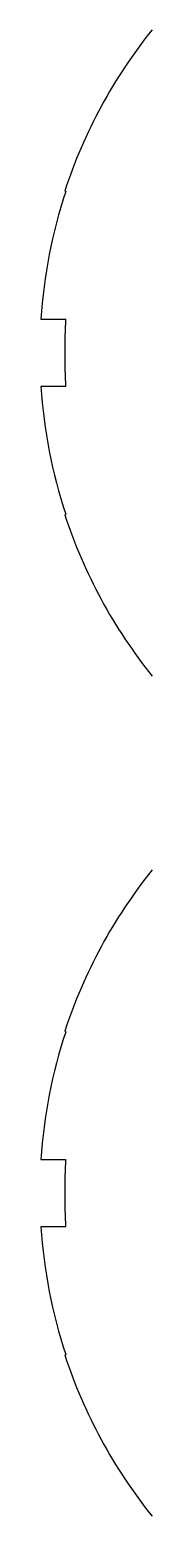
# Model space of a CAD drawing. Extents: x 90 to 467, y 81 to 345.
# Drawn here: x 178.08 to 178.73, y 187.72 to 196.35 of the extents above; entities that cross this region are included whole.
import ezdxf

# ---------------------------------------------------------------- set-up
doc = ezdxf.new("R2010")
doc.units = 0
doc.layers.get('0').update_dxf_attribs({"linetype": 'CONTINUOUS'})

msp = doc.modelspace()

# ---------------------------------------------------------------- linework, layer by layer
at = {"color": 7, "linetype": 'CONTINUOUS'}
for p, q in [((178.2226, 195.4125), (178.2284, 195.4097)), ((178.2226, 195.4125), (178.2284, 195.4097)), ((178.0846, 194.6686), (178.2284, 194.6686)), ((178.2284, 194.2786), (178.0846, 194.2786)), ((178.2284, 193.5374), (178.2226, 193.5346)), ((178.2284, 193.5374), (178.2226, 193.5346)), ((178.2226, 190.5375), (178.2284, 190.5347)), ((178.0846, 189.7936), (178.2284, 189.7936)), ((178.2284, 189.4036), (178.0846, 189.4036)), ((178.2284, 188.6624), (178.2226, 188.6596))]:
    msp.add_line(p, q, dxfattribs=at)
for points in [[(178.228, 194.669, 0), (178.228, 194.666, 0), (178.228, 194.662, 0), (178.228, 194.659, 0), (178.228, 194.656, 0), (178.228, 194.653, 0), (178.227, 194.65, 0), (178.227, 194.647, 0), (178.227, 194.644, 0), (178.227, 194.641, 0), (178.227, 194.638, 0), (178.227, 194.635, 0), (178.226, 194.632, 0), (178.226, 194.629, 0), (178.226, 194.626, 0), (178.226, 194.623, 0), (178.226, 194.62, 0), (178.226, 194.617, 0), (178.226, 194.614, 0), (178.225, 194.611, 0), (178.225, 194.608, 0), (178.225, 194.605, 0), (178.225, 194.602, 0), (178.225, 194.599, 0), (178.225, 194.595, 0), (178.225, 194.592, 0), (178.225, 194.589, 0), (178.225, 194.586, 0), (178.224, 194.583, 0), (178.224, 194.58, 0), (178.224, 194.577, 0), (178.224, 194.574, 0), (178.224, 194.571, 0), (178.224, 194.568, 0), (178.224, 194.565, 0), (178.224, 194.562, 0), (178.224, 194.559, 0), (178.224, 194.556, 0), (178.224, 194.553, 0), (178.223, 194.55, 0), (178.223, 194.547, 0), (178.223, 194.544, 0), (178.223, 194.541, 0), (178.223, 194.538, 0), (178.223, 194.535, 0), (178.223, 194.531, 0), (178.223, 194.528, 0), (178.223, 194.525, 0), (178.223, 194.522, 0), (178.223, 194.519, 0), (178.223, 194.516, 0), (178.223, 194.513, 0), (178.223, 194.51, 0), (178.223, 194.507, 0), (178.223, 194.504, 0), (178.223, 194.501, 0), (178.223, 194.498, 0), (178.223, 194.495, 0), (178.223, 194.492, 0), (178.223, 194.489, 0), (178.223, 194.486, 0), (178.223, 194.483, 0), (178.223, 194.48, 0), (178.223, 194.477, 0), (178.223, 194.474, 0), (178.223, 194.471, 0), (178.223, 194.467, 0), (178.223, 194.464, 0), (178.223, 194.461, 0), (178.223, 194.458, 0), (178.223, 194.455, 0), (178.223, 194.452, 0), (178.223, 194.449, 0), (178.223, 194.446, 0), (178.223, 194.443, 0), (178.223, 194.44, 0), (178.223, 194.437, 0), (178.223, 194.434, 0), (178.223, 194.431, 0), (178.223, 194.428, 0), (178.223, 194.425, 0), (178.223, 194.422, 0), (178.223, 194.419, 0), (178.223, 194.416, 0), (178.223, 194.413, 0), (178.223, 194.41, 0), (178.223, 194.406, 0), (178.223, 194.403, 0), (178.223, 194.4, 0), (178.223, 194.397, 0), (178.224, 194.394, 0), (178.224, 194.391, 0), (178.224, 194.388, 0), (178.224, 194.385, 0), (178.224, 194.382, 0), (178.224, 194.379, 0), (178.224, 194.376, 0), (178.224, 194.373, 0), (178.224, 194.37, 0), (178.224, 194.367, 0), (178.224, 194.364, 0), (178.225, 194.361, 0), (178.225, 194.358, 0), (178.225, 194.355, 0), (178.225, 194.352, 0), (178.225, 194.349, 0), (178.225, 194.346, 0), (178.225, 194.342, 0), (178.225, 194.339, 0), (178.225, 194.336, 0), (178.226, 194.333, 0), (178.226, 194.33, 0), (178.226, 194.327, 0), (178.226, 194.324, 0), (178.226, 194.321, 0), (178.226, 194.318, 0), (178.226, 194.315, 0), (178.227, 194.312, 0), (178.227, 194.309, 0), (178.227, 194.306, 0), (178.227, 194.303, 0), (178.227, 194.3, 0), (178.227, 194.297, 0), (178.228, 194.294, 0), (178.228, 194.291, 0), (178.228, 194.288, 0), (178.228, 194.285, 0), (178.228, 194.282, 0), (178.228, 194.279, 0)], [(178.228, 189.794, 0), (178.228, 189.791, 0), (178.228, 189.787, 0), (178.228, 189.784, 0), (178.228, 189.781, 0), (178.228, 189.778, 0), (178.227, 189.775, 0), (178.227, 189.772, 0), (178.227, 189.769, 0), (178.227, 189.766, 0), (178.227, 189.763, 0), (178.227, 189.76, 0), (178.226, 189.757, 0), (178.226, 189.754, 0), (178.226, 189.751, 0), (178.226, 189.748, 0), (178.226, 189.745, 0), (178.226, 189.742, 0), (178.226, 189.739, 0), (178.225, 189.736, 0), (178.225, 189.733, 0), (178.225, 189.73, 0), (178.225, 189.727, 0), (178.225, 189.724, 0), (178.225, 189.72, 0), (178.225, 189.717, 0), (178.225, 189.714, 0), (178.225, 189.711, 0), (178.224, 189.708, 0), (178.224, 189.705, 0), (178.224, 189.702, 0), (178.224, 189.699, 0), (178.224, 189.696, 0), (178.224, 189.693, 0), (178.224, 189.69, 0), (178.224, 189.687, 0), (178.224, 189.684, 0), (178.224, 189.681, 0), (178.224, 189.678, 0), (178.223, 189.675, 0), (178.223, 189.672, 0), (178.223, 189.669, 0), (178.223, 189.666, 0), (178.223, 189.663, 0), (178.223, 189.66, 0), (178.223, 189.656, 0), (178.223, 189.653, 0), (178.223, 189.65, 0), (178.223, 189.647, 0), (178.223, 189.644, 0), (178.223, 189.641, 0), (178.223, 189.638, 0), (178.223, 189.635, 0), (178.223, 189.632, 0), (178.223, 189.629, 0), (178.223, 189.626, 0), (178.223, 189.623, 0), (178.223, 189.62, 0), (178.223, 189.617, 0), (178.223, 189.614, 0), (178.223, 189.611, 0), (178.223, 189.608, 0), (178.223, 189.605, 0), (178.223, 189.602, 0), (178.223, 189.599, 0), (178.223, 189.596, 0), (178.223, 189.592, 0), (178.223, 189.589, 0), (178.223, 189.586, 0), (178.223, 189.583, 0), (178.223, 189.58, 0), (178.223, 189.577, 0), (178.223, 189.574, 0), (178.223, 189.571, 0), (178.223, 189.568, 0), (178.223, 189.565, 0), (178.223, 189.562, 0), (178.223, 189.559, 0), (178.223, 189.556, 0), (178.223, 189.553, 0), (178.223, 189.55, 0), (178.223, 189.547, 0), (178.223, 189.544, 0), (178.223, 189.541, 0), (178.223, 189.538, 0), (178.223, 189.535, 0), (178.223, 189.531, 0), (178.223, 189.528, 0), (178.223, 189.525, 0), (178.223, 189.522, 0), (178.224, 189.519, 0), (178.224, 189.516, 0), (178.224, 189.513, 0), (178.224, 189.51, 0), (178.224, 189.507, 0), (178.224, 189.504, 0), (178.224, 189.501, 0), (178.224, 189.498, 0), (178.224, 189.495, 0), (178.224, 189.492, 0), (178.224, 189.489, 0), (178.225, 189.486, 0), (178.225, 189.483, 0), (178.225, 189.48, 0), (178.225, 189.477, 0), (178.225, 189.474, 0), (178.225, 189.471, 0), (178.225, 189.467, 0), (178.225, 189.464, 0), (178.225, 189.461, 0), (178.226, 189.458, 0), (178.226, 189.455, 0), (178.226, 189.452, 0), (178.226, 189.449, 0), (178.226, 189.446, 0), (178.226, 189.443, 0), (178.226, 189.44, 0), (178.227, 189.437, 0), (178.227, 189.434, 0), (178.227, 189.431, 0), (178.227, 189.428, 0), (178.227, 189.425, 0), (178.227, 189.422, 0), (178.228, 189.419, 0), (178.228, 189.416, 0), (178.228, 189.413, 0), (178.228, 189.41, 0), (178.228, 189.407, 0), (178.228, 189.404, 0)]]:
    msp.add_polyline3d(points, dxfattribs=at)
for centre, radius, start, end in [((181.0719, 194.4736), 3, 141.31781, 161.76025), ((181.0719, 194.4736), 2.9937, 161.77679, 176.26524), ((181.0719, 194.4736), 2.9937, 183.73476, 198.22321), ((181.0719, 194.4736), 3, 198.23975, 218.68219), ((181.0719, 189.5986), 3, 141.31781, 161.76025), ((181.0719, 189.5986), 2.9937, 161.77679, 176.26524), ((181.0719, 189.5986), 2.9937, 183.73476, 198.22321), ((181.0719, 189.5986), 3, 198.23975, 218.68219)]:
    msp.add_arc(centre, radius, start, end, dxfattribs=at)

doc.saveas('drawing.dxf')
